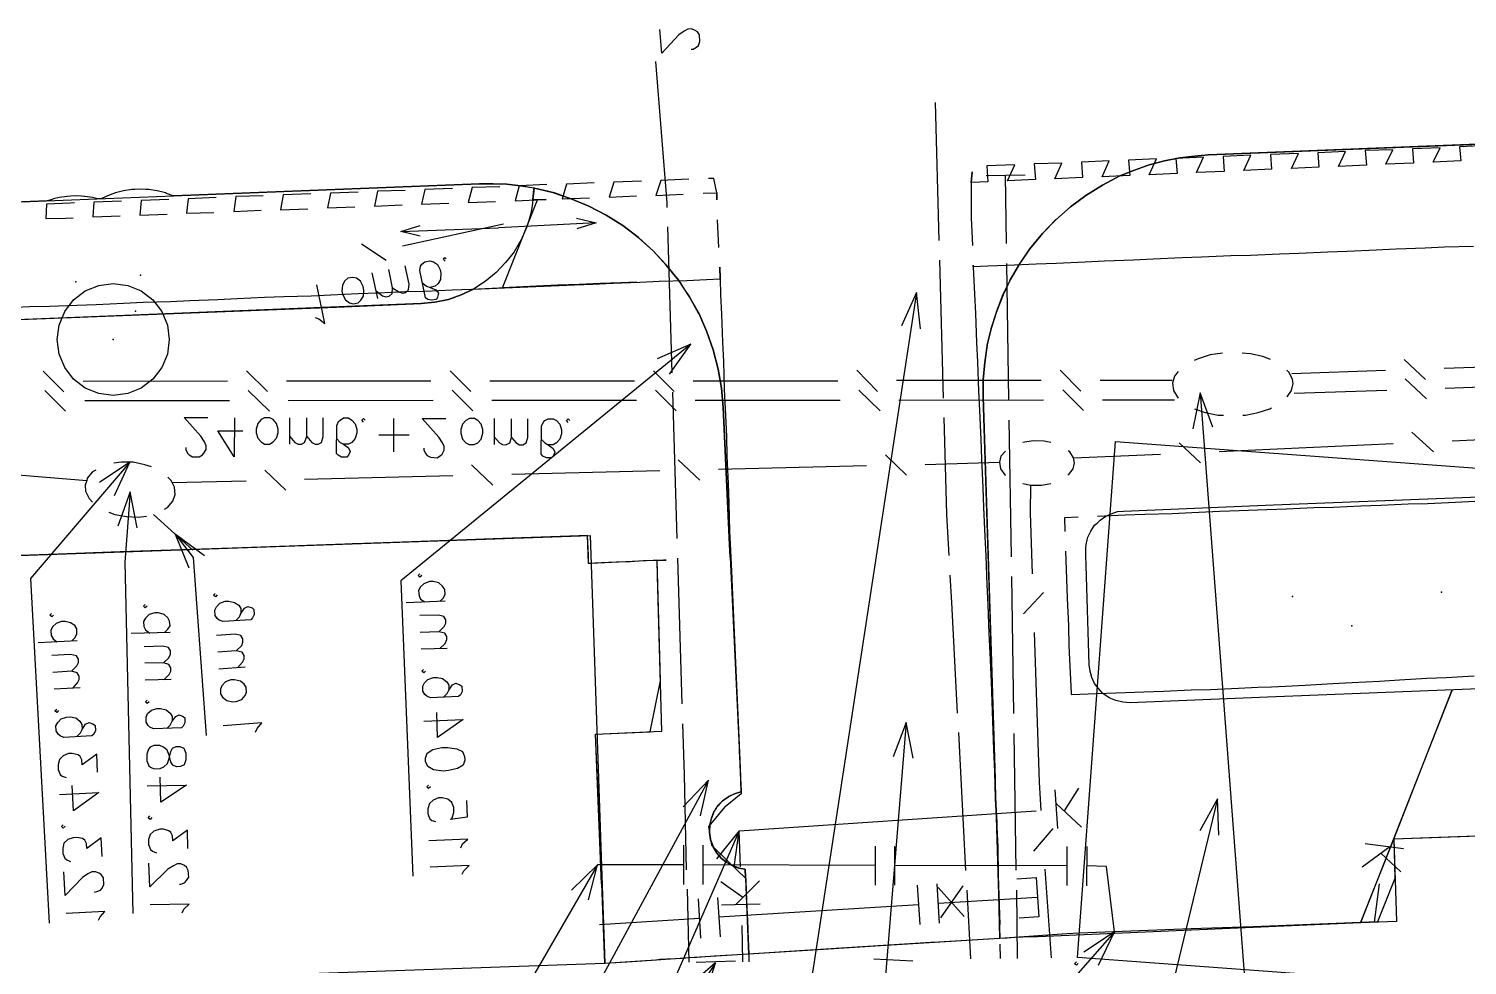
# Model space of a CAD drawing. Header units: metres. Extents: x 131 to 658, y 22 to 173.
# Drawn here: x 219.77 to 258.3, y 44.43 to 69.51 of the extents above; entities that cross this region are included whole.
import ezdxf

# ---------------------------------------------------------------- set-up
doc = ezdxf.new("R2010")
doc.units = ezdxf.units.M
for name, color, linetype in [('BOUNDARY', 7, 'Continuous'), ('BUILDING', 7, 'Continuous'), ('CURB', 7, 'Continuous'), ('ELECTR_CABLE', 7, 'Continuous'), ('ELECTR_CABLE_COMM', 7, 'Continuous'), ('GAS', 7, 'Continuous'), ('GRASS', 7, 'Continuous'), ('OVERHEAD_POWER_LINE', 7, 'Continuous'), ('ROAD', 7, 'Continuous'), ('SEWER', 7, 'Continuous'), ('SIDEWALK_PATH', 7, 'Continuous'), ('TREE', 7, 'Continuous')]:
    doc.layers.add(name, color=color, linetype=linetype)

msp = doc.modelspace()

# ---------------------------------------------------------------- linework, layer by layer
at = {"layer": 'BOUNDARY'}
msp.add_lwpolyline([(258.61, 47.89), (256.335, 47.812), (256.335, 47.812), (256.369, 46.758), (255.902, 45.593), (252.573, 45.46), (250.909, 45.404), (247.913, 45.293), (247.913, 45.293), (247.58, 45.271), (245.915, 45.16), (242.586, 44.949), (240.922, 44.849), (237.604, 44.639), (235.939, 44.528), (235.207, 44.483), (235.207, 44.483), (235.107, 47.091), (235.029, 48.755), (234.952, 50.62), (234.952, 50.62), (236.417, 50.686), (236.694, 52.051), (236.605, 55.269), (236.605, 55.269), (236.494, 55.269), (234.83, 55.192), (234.763, 55.192), (234.763, 55.192), (234.741, 55.935), (234.741, 55.935), (234.264, 55.924), (234.264, 55.924), (232.211, 55.846), (230.546, 55.791), (227.217, 55.669), (225.553, 55.613), (225.486, 55.613), (225.486, 55.613), (222.224, 55.502), (220.559, 55.436), (217.23, 55.325)], dxfattribs=at)
at = {"layer": 'BUILDING'}
for points in [[(366.981, 35.872), (247.865, 44.644), (248.882, 58.456), (367.998, 49.685)], [(181.234, 54.062), (234.806, 55.937), (235.207, 44.483), (181.635, 42.608)]]:
    msp.add_lwpolyline(points, close=True, dxfattribs=at)
at = {"layer": 'CURB'}
for points in [[(258.843, 66.377), (258.1, 66.344), (258.133, 65.967), (257.389, 65.933), (257.578, 66.322), (256.835, 66.288), (256.868, 65.911), (256.124, 65.878), (256.313, 66.266), (255.57, 66.244), (255.603, 65.856), (254.859, 65.822), (255.048, 66.222), (254.305, 66.188), (254.327, 65.8), (253.594, 65.767), (253.783, 66.166), (253.039, 66.144), (253.062, 65.745), (252.318, 65.711), (252.507, 66.122), (251.763, 66.089), (251.797, 65.689), (251.053, 65.656), (251.242, 66.066), (250.498, 66.033), (250.532, 65.634), (249.788, 65.6), (249.977, 66.022), (249.233, 65.989), (249.267, 65.578), (248.523, 65.545), (248.712, 65.967), (247.968, 65.933), (248.002, 65.523), (247.258, 65.489), (247.447, 65.911), (246.703, 65.889), (246.737, 65.467), (245.993, 65.434), (246.182, 65.867), (245.438, 65.833), (245.46, 65.412), (245.017, 65.39), (245.017, 65.39), (245.039, 65.678), (245.017, 65.39), (245.017, 65.101), (245.017, 65.101), (245.017, 65.001), (245.017, 64.48), (245.017, 64.446), (245.017, 64.446), (245.05, 63.703)], [(228.593, 65.134), (227.85, 65.101), (227.772, 64.713), (228.505, 64.735)], [(229.858, 65.179), (229.115, 65.157), (229.037, 64.757), (229.77, 64.79)], [(231.123, 65.234), (230.38, 65.201), (230.291, 64.813), (231.024, 64.835)], [(232.388, 65.279), (231.645, 65.256), (231.545, 64.857), (232.277, 64.879)], [(233.653, 65.334), (232.91, 65.301), (232.799, 64.901), (233.542, 64.935)], [(234.918, 65.378), (234.175, 65.345), (234.064, 64.957), (234.796, 64.979)], [(236.183, 65.423), (235.44, 65.401), (235.318, 65.001), (236.05, 65.034)], [(237.449, 65.478), (236.705, 65.445), (236.572, 65.046), (237.304, 65.079)], [(237.837, 65.101), (238.203, 65.112), (238.203, 64.923), (238.203, 65.112), (238.203, 65.112), (238.125, 65.501), (238.125, 65.501), (237.981, 65.501)], [(220.992, 64.846), (220.881, 64.835), (220.881, 64.835), (220.249, 64.813), (220.226, 64.424), (220.759, 64.435), (220.759, 64.435), (220.959, 64.446)], [(222.257, 64.89), (221.514, 64.868), (221.491, 64.469), (222.224, 64.502)], [(223.522, 64.935), (222.779, 64.912), (222.745, 64.513), (223.478, 64.546)], [(224.787, 64.99), (224.044, 64.957), (223.999, 64.568), (224.732, 64.591)], [(226.052, 65.034), (225.32, 65.012), (225.264, 64.613), (225.997, 64.646)], [(227.328, 65.09), (226.585, 65.057), (226.518, 64.657), (227.251, 64.69)], [(238.259, 63.647), (238.225, 64.391)], [(258.477, 63.681), (257.7, 63.658), (257.179, 63.636), (256.402, 63.603), (255.869, 63.581), (255.092, 63.547), (254.571, 63.525), (253.794, 63.492), (253.273, 63.47), (252.496, 63.436), (251.974, 63.425), (251.186, 63.392), (250.665, 63.37), (249.888, 63.337), (249.366, 63.314), (248.59, 63.281), (248.068, 63.259), (247.291, 63.226), (246.759, 63.203), (245.982, 63.17), (245.46, 63.148), (245.072, 63.137), (245.072, 63.181), (245.072, 63.137), (245.072, 63.137), (245.105, 62.405), (245.128, 61.883), (245.161, 61.106), (245.183, 60.585), (245.216, 59.808), (245.238, 59.286), (245.272, 58.51), (245.294, 57.988), (245.327, 57.211), (245.349, 56.69), (245.383, 55.913), (245.405, 55.391), (245.438, 54.615), (245.46, 54.093), (245.494, 53.316), (245.516, 52.795), (245.549, 52.018), (245.571, 51.496), (245.594, 50.72), (245.616, 50.198), (245.649, 49.421), (245.671, 48.9), (245.705, 48.245), (245.705, 48.245), (245.705, 48.123), (245.727, 47.601), (245.738, 46.825), (245.76, 46.303), (245.782, 45.526)], [(219.061, 62.038), (219.794, 62.072), (220.326, 62.083), (221.059, 62.105), (221.58, 62.127), (222.313, 62.16), (222.834, 62.183), (223.566, 62.205), (224.088, 62.227), (224.832, 62.26), (225.353, 62.282), (226.085, 62.316), (226.607, 62.338), (227.339, 62.36), (227.861, 62.382), (228.593, 62.416), (229.126, 62.438), (229.858, 62.471), (230.38, 62.482), (231.112, 62.515), (231.634, 62.538), (232.366, 62.571), (232.899, 62.593), (233.631, 62.626), (234.153, 62.638), (234.885, 62.671), (235.407, 62.693), (236.139, 62.726), (236.661, 62.749), (237.404, 62.771), (237.926, 62.793), (238.292, 62.815), (238.281, 63.126), (238.292, 62.815), (238.292, 62.815), (238.303, 62.382), (238.325, 61.861), (238.358, 61.117), (238.381, 60.596), (238.403, 59.852), (238.425, 59.331), (238.458, 58.587), (238.469, 58.066), (238.503, 57.322), (238.525, 56.801), (238.547, 56.057), (238.569, 55.536), (238.603, 54.792), (238.625, 54.271), (238.658, 53.527), (238.68, 52.994), (238.714, 52.262), (238.736, 51.729), (238.769, 50.986), (238.791, 50.464), (238.825, 49.721), (238.847, 49.199), (238.858, 49.022), (238.858, 49.022), (238.425, 48.678), (238.425, 48.678), (238.414, 48.678), (238.081, 48.267), (237.981, 48.145), (237.981, 48.145), (238.059, 47.646), (238.059, 47.646), (238.114, 47.59), (238.492, 47.224), (238.525, 47.191), (238.525, 47.191), (238.98, 46.758), (238.98, 46.758), (238.98, 46.691), (239.002, 46.17), (239.035, 45.426)], [(258.51, 56.845), (257.989, 56.823), (257.245, 56.79), (256.724, 56.778), (255.991, 56.745), (255.459, 56.723), (254.726, 56.69), (254.194, 56.679), (253.461, 56.645), (252.94, 56.623), (252.196, 56.601), (251.675, 56.579), (250.931, 56.545), (250.41, 56.523), (249.666, 56.501), (249.145, 56.479), (248.401, 56.446)], [(247.88, 56.434), (247.513, 56.412)], [(247.513, 56.412), (247.524, 56.046)], [(247.547, 55.524), (247.569, 54.781), (247.591, 54.259), (247.624, 53.516), (247.635, 52.994), (247.669, 52.251), (247.691, 51.729), (247.691, 51.685), (247.691, 51.685), (248.379, 51.707), (248.9, 51.729), (249.644, 51.752), (250.165, 51.774), (250.909, 51.807), (251.43, 51.818), (252.174, 51.851), (252.695, 51.874), (253.062, 51.885), (253.062, 51.885), (253.439, 51.907), (253.961, 51.929), (254.704, 51.974), (255.226, 52.007), (255.958, 52.04), (256.491, 52.073), (257.223, 52.118), (257.745, 52.14), (258.488, 52.184)], [(239.069, 44.528), (239.058, 44.905)], [(245.804, 44.616), (245.793, 44.994)]]:
    msp.add_lwpolyline(points, dxfattribs=at)
at = {"layer": 'ELECTR_CABLE'}
for points in [[(237.515, 68.963), (237.571, 68.963), (237.571, 68.963), (237.659, 69.018), (237.659, 69.018), (237.715, 69.063), (237.715, 69.063), (237.748, 69.162), (237.748, 69.162), (237.737, 69.34), (237.737, 69.34), (237.682, 69.429), (237.682, 69.429), (237.626, 69.462), (237.626, 69.462), (237.526, 69.506), (237.526, 69.506), (237.426, 69.495), (237.426, 69.495), (237.326, 69.44), (237.326, 69.44), (237.182, 69.34), (237.182, 69.34), (236.727, 68.852), (236.727, 68.852), (236.672, 69.484)], [(236.872, 64.724), (236.872, 64.846), (236.872, 64.846), (236.572, 68.63)], [(244.162, 63.836), (244.062, 67.531)], [(245.416, 65.578), (246.459, 65.6)], [(245.96, 63.758), (245.938, 65.589)], [(237.005, 60.296), (236.894, 64.202)], [(244.273, 59.619), (244.173, 63.314)], [(246.026, 59.564), (245.971, 63.226)], [(243.663, 61.472), (243.552, 62.449), (243.552, 62.449), (240.667, 43.596), (240.667, 43.596), (240.999, 35.672)], [(243.552, 62.449), (243.152, 61.55)], [(236.938, 60.263), (237.504, 61.062), (237.504, 61.062), (229.736, 54.726), (229.736, 54.726), (230.058, 46.814)], [(237.504, 61.062), (236.605, 60.673)], [(237.138, 55.857), (237.027, 59.775)], [(244.428, 55.402), (244.362, 56.501), (244.362, 56.501), (244.295, 59.098)], [(246.093, 55.369), (246.037, 59.031)], [(237.271, 51.43), (237.16, 55.336)], [(230.302, 54.87), (230.247, 54.825), (230.247, 54.825), (230.202, 54.87), (230.202, 54.87), (230.247, 54.914)], [(244.65, 51.186), (244.495, 54.149), (244.495, 54.149), (244.451, 54.881)], [(246.159, 51.175), (246.104, 54.837)], [(230.779, 54.171), (230.868, 54.259), (230.868, 54.259), (230.924, 54.359), (230.924, 54.359), (230.913, 54.493), (230.913, 54.493), (230.857, 54.581), (230.857, 54.581), (230.757, 54.67), (230.757, 54.67), (230.602, 54.703), (230.602, 54.703), (230.502, 54.703), (230.502, 54.703), (230.358, 54.648), (230.358, 54.648), (230.258, 54.559), (230.258, 54.559), (230.213, 54.459), (230.213, 54.459), (230.225, 54.326), (230.225, 54.326), (230.269, 54.237), (230.269, 54.237), (230.38, 54.16)], [(230.924, 54.182), (229.881, 54.137)], [(230.757, 53.361), (230.901, 53.505), (230.901, 53.505), (230.946, 53.594), (230.946, 53.594), (230.946, 53.682), (230.946, 53.682), (230.89, 53.771), (230.89, 53.771), (230.746, 53.805), (230.746, 53.805), (230.247, 53.793)], [(230.779, 52.917), (230.924, 53.05), (230.924, 53.05), (230.968, 53.15), (230.968, 53.15), (230.968, 53.239), (230.968, 53.239), (230.913, 53.327), (230.913, 53.327), (230.757, 53.361), (230.757, 53.361), (230.258, 53.338)], [(230.979, 52.917), (230.28, 52.895)], [(230.402, 52.306), (230.358, 52.262), (230.358, 52.262), (230.302, 52.306), (230.302, 52.306), (230.347, 52.351)], [(230.879, 51.607), (230.979, 51.707), (230.979, 51.707), (231.024, 51.796), (231.024, 51.796), (231.123, 51.94), (231.123, 51.94), (231.212, 51.985), (231.212, 51.985), (231.323, 51.94), (231.323, 51.94), (231.368, 51.907), (231.368, 51.907), (231.379, 51.763), (231.379, 51.763), (231.334, 51.674), (231.334, 51.674), (231.279, 51.63), (231.279, 51.63), (230.535, 51.596), (230.535, 51.596), (230.435, 51.641), (230.435, 51.641), (230.38, 51.685), (230.38, 51.685), (230.324, 51.774), (230.324, 51.774), (230.324, 51.907), (230.324, 51.907), (230.369, 51.996), (230.369, 51.996), (230.458, 52.085), (230.458, 52.085), (230.613, 52.14), (230.613, 52.14), (230.713, 52.14), (230.713, 52.14), (230.857, 52.107), (230.857, 52.107), (230.968, 52.018), (230.968, 52.018), (231.024, 51.929), (231.024, 51.929), (231.024, 51.796)], [(230.358, 50.964), (231.412, 51.008), (231.412, 51.008), (230.724, 50.531), (230.724, 50.531), (230.702, 51.197)], [(237.393, 46.991), (237.338, 49.532), (237.338, 49.532), (237.293, 50.897)], [(243.463, 49.976), (243.274, 50.93), (243.274, 50.93), (242.664, 43.496), (242.664, 43.496), (242.997, 35.661)], [(243.274, 50.93), (242.93, 50.009)], [(244.872, 46.969), (244.684, 50.664)], [(246.226, 46.98), (246.171, 50.642)], [(231.456, 49.921), (231.412, 49.787), (231.412, 49.787), (231.257, 49.699), (231.257, 49.699), (231.012, 49.643), (231.012, 49.643), (230.868, 49.632), (230.868, 49.632), (230.613, 49.665), (230.613, 49.665), (230.458, 49.754), (230.458, 49.754), (230.402, 49.887), (230.402, 49.887), (230.402, 49.976), (230.402, 49.976), (230.446, 50.109), (230.446, 50.109), (230.591, 50.209), (230.591, 50.209), (230.835, 50.265), (230.835, 50.265), (230.99, 50.265), (230.99, 50.265), (231.234, 50.231), (231.234, 50.231), (231.39, 50.154), (231.39, 50.154), (231.445, 50.021), (231.445, 50.021), (231.456, 49.921)], [(237.77, 48.434), (237.981, 49.388), (237.981, 49.388), (234.031, 42.097), (234.031, 42.097), (234.353, 34.263)], [(237.981, 49.388), (237.304, 48.678)], [(230.535, 49.21), (230.48, 49.166), (230.48, 49.166), (230.435, 49.21), (230.435, 49.21), (230.48, 49.255)], [(231.501, 48.844), (231.512, 48.4), (231.512, 48.4), (231.068, 48.334), (231.068, 48.334), (231.112, 48.378), (231.112, 48.378), (231.157, 48.522), (231.157, 48.522), (231.157, 48.656), (231.157, 48.656), (231.101, 48.789), (231.101, 48.789), (231.001, 48.878), (231.001, 48.878), (230.846, 48.911), (230.846, 48.911), (230.746, 48.911), (230.746, 48.911), (230.602, 48.855), (230.602, 48.855), (230.502, 48.767), (230.502, 48.767), (230.458, 48.622), (230.458, 48.622), (230.458, 48.489), (230.458, 48.489), (230.513, 48.356), (230.513, 48.356), (230.569, 48.312), (230.569, 48.312), (230.668, 48.278)], [(231.345, 47.579), (231.39, 47.679), (231.39, 47.679), (231.534, 47.812), (231.534, 47.812), (230.491, 47.768)], [(231.379, 46.869), (231.423, 46.958), (231.423, 46.958), (231.567, 47.102), (231.567, 47.102), (230.524, 47.058)], [(237.46, 44.517), (237.415, 46.47)], [(245.005, 44.605), (244.906, 46.447)], [(246.259, 44.616), (246.237, 46.447)], [(237.87, 43.562), (238.17, 44.494), (238.17, 44.494), (236.073, 41.287), (236.073, 41.287), (236.306, 35.639)], [(238.17, 44.494), (237.426, 43.851)], [(238.702, 44.539), (237.648, 44.505)], [(242.409, 44.605), (243.452, 44.55)]]:
    msp.add_lwpolyline(points, dxfattribs=at)
at = {"layer": 'ELECTR_CABLE_COMM'}
for points in [[(229.781, 63.692), (232.488, 64.28)], [(228.682, 63.747), (229.348, 63.314)], [(230.324, 62.693), (230.424, 62.615), (230.424, 62.615), (230.524, 62.582), (230.524, 62.582), (230.68, 62.515), (230.68, 62.515), (230.746, 62.427), (230.746, 62.427), (230.724, 62.316), (230.724, 62.316), (230.691, 62.26), (230.691, 62.26), (230.557, 62.238), (230.557, 62.238), (230.458, 62.26), (230.458, 62.26), (230.402, 62.305), (230.402, 62.305), (230.247, 63.037), (230.247, 63.037), (230.269, 63.148), (230.269, 63.148), (230.302, 63.203), (230.302, 63.203), (230.38, 63.27), (230.38, 63.27), (230.513, 63.292), (230.513, 63.292), (230.613, 63.27), (230.613, 63.27), (230.724, 63.192), (230.724, 63.192), (230.79, 63.048), (230.79, 63.048), (230.813, 62.959), (230.813, 62.959), (230.802, 62.793), (230.802, 62.793), (230.735, 62.682), (230.735, 62.682), (230.657, 62.615), (230.657, 62.615), (230.524, 62.582)], [(230.924, 63.281), (230.879, 63.326), (230.879, 63.326), (230.913, 63.381), (230.913, 63.381), (230.957, 63.348)], [(228.46, 62.138), (228.593, 62.171), (228.593, 62.171), (228.671, 62.238), (228.671, 62.238), (228.738, 62.349), (228.738, 62.349), (228.749, 62.504), (228.749, 62.504), (228.726, 62.604), (228.726, 62.604), (228.66, 62.749), (228.66, 62.749), (228.549, 62.826), (228.549, 62.826), (228.449, 62.848), (228.449, 62.848), (228.316, 62.826), (228.316, 62.826), (228.238, 62.76), (228.238, 62.76), (228.172, 62.638), (228.172, 62.638), (228.161, 62.482), (228.161, 62.482), (228.183, 62.382), (228.183, 62.382), (228.26, 62.249), (228.26, 62.249), (228.36, 62.171), (228.36, 62.171), (228.46, 62.138)], [(229.126, 62.282), (228.971, 62.97)], [(229.082, 62.482), (229.248, 62.36), (229.248, 62.36), (229.337, 62.327), (229.337, 62.327), (229.426, 62.349), (229.426, 62.349), (229.503, 62.416), (229.503, 62.416), (229.514, 62.571), (229.514, 62.571), (229.414, 63.059)], [(229.514, 62.571), (229.681, 62.46), (229.681, 62.46), (229.781, 62.427), (229.781, 62.427), (229.869, 62.449), (229.869, 62.449), (229.947, 62.515), (229.947, 62.515), (229.958, 62.671), (229.958, 62.671), (229.858, 63.159)], [(227.439, 61.772), (227.539, 61.739), (227.539, 61.739), (227.706, 61.617), (227.706, 61.617), (227.484, 62.649)], [(251.752, 60.818), (251.419, 60.773), (251.419, 60.773), (251.098, 60.673), (251.098, 60.673), (250.987, 60.629)], [(253.039, 60.651), (252.829, 60.729), (252.829, 60.729), (252.496, 60.807), (252.496, 60.807), (252.274, 60.818)], [(256.613, 60.651), (257.19, 60.119)], [(257.689, 60.418), (262.716, 60.585)], [(220.715, 59.786), (220.16, 60.341)], [(226.163, 59.797), (225.608, 60.352)], [(231.612, 59.797), (231.057, 60.352)], [(237.06, 59.797), (236.505, 60.352)], [(242.509, 59.797), (241.954, 60.363)], [(247.957, 59.808), (247.402, 60.363)], [(250.565, 60.329), (250.465, 60.207), (250.465, 60.207), (250.41, 60.019), (250.41, 60.019), (250.432, 59.819), (250.432, 59.819), (250.543, 59.641), (250.543, 59.641), (250.565, 59.619)], [(253.639, 60.008), (253.628, 60.119), (253.628, 60.119), (253.539, 60.307), (253.539, 60.307), (253.472, 60.363)], [(253.605, 60.274), (256.113, 60.363)], [(256.646, 60.13), (257.212, 59.597)], [(220.759, 59.264), (220.204, 59.819)], [(225.098, 60.074), (221.225, 60.063)], [(226.219, 59.264), (225.653, 59.819)], [(230.546, 60.074), (226.674, 60.074)], [(231.667, 59.275), (231.112, 59.83)], [(235.995, 60.074), (232.122, 60.074)], [(237.116, 59.275), (236.561, 59.83)], [(241.443, 60.074), (237.571, 60.074)], [(242.575, 59.275), (242.009, 59.83)], [(246.892, 60.085), (243.019, 60.085)], [(248.024, 59.286), (247.469, 59.841)], [(250.398, 60.085), (248.468, 60.085)], [(251.153, 59.763), (250.953, 58.798)], [(251.486, 58.842), (251.153, 59.763), (251.153, 59.763), (252.396, 43.385), (252.396, 43.385), (252.729, 35.095)], [(253.483, 59.653), (253.594, 59.819), (253.594, 59.819), (253.639, 60.008)], [(253.672, 59.752), (256.147, 59.83)], [(257.711, 59.886), (262.649, 60.063)], [(225.153, 59.542), (221.269, 59.542)], [(230.602, 59.553), (226.718, 59.542)], [(236.05, 59.553), (232.178, 59.553)], [(241.51, 59.553), (237.626, 59.553)], [(246.958, 59.564), (243.075, 59.553)], [(250.465, 59.564), (248.534, 59.564)], [(252.296, 59.164), (252.363, 59.164), (252.363, 59.164), (252.707, 59.231), (252.707, 59.231), (253.017, 59.331), (253.017, 59.331), (253.062, 59.353)], [(223.977, 58.299), (223.977, 58.243), (223.977, 58.243), (224.021, 58.143), (224.021, 58.143), (224.066, 58.099), (224.066, 58.099), (224.155, 58.043), (224.155, 58.043), (224.332, 58.043), (224.332, 58.043), (224.421, 58.099), (224.421, 58.099), (224.465, 58.143), (224.465, 58.143), (224.521, 58.243), (224.521, 58.243), (224.521, 58.343), (224.521, 58.343), (224.476, 58.443), (224.476, 58.443), (224.377, 58.598), (224.377, 58.598), (223.933, 59.098), (223.933, 59.098), (224.565, 59.098)], [(225.286, 59.087), (225.275, 58.043), (225.275, 58.043), (224.832, 58.743), (224.832, 58.743), (225.508, 58.743)], [(226.085, 58.387), (226.219, 58.387), (226.219, 58.387), (226.318, 58.443), (226.318, 58.443), (226.407, 58.543), (226.407, 58.543), (226.452, 58.687), (226.452, 58.687), (226.452, 58.787), (226.452, 58.787), (226.407, 58.942), (226.407, 58.942), (226.318, 59.042), (226.318, 59.042), (226.23, 59.087), (226.23, 59.087), (226.085, 59.087), (226.085, 59.087), (225.997, 59.042), (225.997, 59.042), (225.908, 58.942), (225.908, 58.942), (225.864, 58.787), (225.864, 58.787), (225.864, 58.687), (225.864, 58.687), (225.908, 58.543), (225.908, 58.543), (225.997, 58.443), (225.997, 58.443), (226.085, 58.387)], [(226.762, 58.387), (226.762, 59.087)], [(226.762, 58.587), (226.896, 58.432), (226.896, 58.432), (226.984, 58.387), (226.984, 58.387), (227.073, 58.387), (227.073, 58.387), (227.162, 58.432), (227.162, 58.432), (227.217, 58.587), (227.217, 58.587), (227.217, 59.087)], [(227.217, 58.587), (227.35, 58.432), (227.35, 58.432), (227.439, 58.387), (227.439, 58.387), (227.528, 58.387), (227.528, 58.387), (227.617, 58.432), (227.617, 58.432), (227.661, 58.587), (227.661, 58.587), (227.661, 59.087)], [(228.016, 58.532), (228.116, 58.432), (228.116, 58.432), (228.205, 58.387), (228.205, 58.387), (228.338, 58.288), (228.338, 58.288), (228.382, 58.188), (228.382, 58.188), (228.338, 58.088), (228.338, 58.088), (228.294, 58.032), (228.294, 58.032), (228.149, 58.032), (228.149, 58.032), (228.061, 58.088), (228.061, 58.088), (228.016, 58.132), (228.016, 58.132), (228.027, 58.887), (228.027, 58.887), (228.072, 58.987), (228.072, 58.987), (228.116, 59.031), (228.116, 59.031), (228.205, 59.087), (228.205, 59.087), (228.338, 59.087), (228.338, 59.087), (228.427, 59.031), (228.427, 59.031), (228.516, 58.931), (228.516, 58.931), (228.56, 58.787), (228.56, 58.787), (228.56, 58.687), (228.56, 58.687), (228.516, 58.532), (228.516, 58.532), (228.427, 58.432), (228.427, 58.432), (228.338, 58.387), (228.338, 58.387), (228.205, 58.387)], [(228.738, 58.976), (228.693, 59.031), (228.693, 59.031), (228.738, 59.075), (228.738, 59.075), (228.782, 59.031)], [(229.548, 58.177), (229.548, 59.075)], [(230.358, 58.276), (230.358, 58.232), (230.358, 58.232), (230.402, 58.132), (230.402, 58.132), (230.446, 58.077), (230.446, 58.077), (230.535, 58.032), (230.535, 58.032), (230.713, 58.021), (230.713, 58.021), (230.802, 58.077), (230.802, 58.077), (230.846, 58.121), (230.846, 58.121), (230.901, 58.221), (230.901, 58.221), (230.901, 58.321), (230.901, 58.321), (230.857, 58.421), (230.857, 58.421), (230.757, 58.576), (230.757, 58.576), (230.313, 59.075), (230.313, 59.075), (230.946, 59.075)], [(231.567, 58.376), (231.7, 58.376), (231.7, 58.376), (231.8, 58.421), (231.8, 58.421), (231.889, 58.521), (231.889, 58.521), (231.933, 58.676), (231.933, 58.676), (231.933, 58.776), (231.933, 58.776), (231.889, 58.92), (231.889, 58.92), (231.8, 59.02), (231.8, 59.02), (231.712, 59.075), (231.712, 59.075), (231.578, 59.075), (231.578, 59.075), (231.478, 59.02), (231.478, 59.02), (231.39, 58.92), (231.39, 58.92), (231.345, 58.776), (231.345, 58.776), (231.345, 58.676), (231.345, 58.676), (231.39, 58.521), (231.39, 58.521), (231.478, 58.421), (231.478, 58.421), (231.567, 58.376)], [(232.244, 58.376), (232.244, 59.075)], [(232.244, 58.576), (232.377, 58.421), (232.377, 58.421), (232.466, 58.376), (232.466, 58.376), (232.555, 58.365), (232.555, 58.365), (232.655, 58.421), (232.655, 58.421), (232.699, 58.565), (232.699, 58.565), (232.699, 59.064)], [(232.699, 58.565), (232.832, 58.421), (232.832, 58.421), (232.921, 58.365), (232.921, 58.365), (233.01, 58.365), (233.01, 58.365), (233.099, 58.421), (233.099, 58.421), (233.143, 58.565), (233.143, 58.565), (233.143, 59.064)], [(233.498, 58.521), (233.598, 58.421), (233.598, 58.421), (233.687, 58.365), (233.687, 58.365), (233.82, 58.265), (233.82, 58.265), (233.864, 58.166), (233.864, 58.166), (233.82, 58.066), (233.82, 58.066), (233.776, 58.021), (233.776, 58.021), (233.642, 58.021), (233.642, 58.021), (233.542, 58.066), (233.542, 58.066), (233.498, 58.121), (233.498, 58.121), (233.509, 58.865), (233.509, 58.865), (233.554, 58.965), (233.554, 58.965), (233.598, 59.02), (233.598, 59.02), (233.687, 59.064), (233.687, 59.064), (233.82, 59.064), (233.82, 59.064), (233.909, 59.02), (233.909, 59.02), (233.997, 58.92), (233.997, 58.92), (234.042, 58.765), (234.042, 58.765), (234.042, 58.665), (234.042, 58.665), (233.997, 58.521), (233.997, 58.521), (233.909, 58.421), (233.909, 58.421), (233.82, 58.365), (233.82, 58.365), (233.687, 58.365)], [(234.219, 58.965), (234.175, 59.02), (234.175, 59.02), (234.219, 59.064), (234.219, 59.064), (234.264, 59.02)], [(250.998, 59.331), (251.286, 59.231), (251.286, 59.231), (251.63, 59.164), (251.63, 59.164), (251.774, 59.164)], [(229.148, 58.632), (229.958, 58.632)], [(256.823, 58.709), (257.401, 58.177)], [(257.9, 58.476), (262.56, 58.687)], [(245.938, 58.199), (245.815, 58.066), (245.815, 58.066), (245.771, 57.899), (245.771, 57.899), (245.804, 57.722), (245.804, 57.722), (245.915, 57.566), (245.915, 57.566), (245.938, 57.555)], [(247.147, 58.432), (246.97, 58.465), (246.97, 58.465), (246.681, 58.476), (246.681, 58.476), (246.404, 58.432)], [(247.78, 57.888), (247.757, 58.021), (247.757, 58.021), (247.658, 58.177), (247.658, 58.177), (247.613, 58.21)], [(250.587, 58.421), (251.164, 57.888)], [(251.663, 58.188), (256.324, 58.399)], [(222.068, 57.011), (222.479, 57.899), (222.479, 57.899), (219.816, 54.792), (219.816, 54.792), (220.315, 45.56)], [(222.479, 57.899), (221.669, 57.355)], [(223.056, 57.777), (222.878, 57.833), (222.878, 57.833), (222.568, 57.899), (222.568, 57.899), (222.479, 57.899), (222.479, 57.899), (222.257, 57.899), (222.257, 57.899), (222.046, 57.877)], [(231.634, 57.833), (232.2, 57.289)], [(237.171, 57.966), (237.748, 57.422)], [(238.247, 57.711), (242.209, 57.81)], [(242.72, 58.099), (243.285, 57.555)], [(243.785, 57.844), (245.771, 57.899)], [(247.624, 57.555), (247.624, 57.566), (247.624, 57.566), (247.746, 57.722), (247.746, 57.722), (247.78, 57.888)], [(247.757, 58.021), (250.088, 58.121)], [(219.261, 57.577), (221.325, 57.411)], [(221.569, 57.688), (221.48, 57.644), (221.48, 57.644), (221.336, 57.478), (221.336, 57.478), (221.325, 57.411), (221.325, 57.411), (221.281, 57.289)], [(223.411, 56.645), (223.489, 56.69), (223.489, 56.69), (223.633, 56.856), (223.633, 56.856), (223.689, 57.034), (223.689, 57.034), (223.677, 57.233), (223.677, 57.233), (223.611, 57.355), (223.611, 57.355), (223.578, 57.422), (223.578, 57.422), (223.5, 57.5)], [(226.097, 57.688), (226.662, 57.156)], [(227.162, 57.444), (231.134, 57.544)], [(232.71, 57.577), (236.672, 57.677)], [(221.281, 57.289), (221.292, 57.122), (221.292, 57.122), (221.392, 56.934), (221.392, 56.934), (221.48, 56.834)], [(222.49, 57.111), (222.157, 56.19)], [(222.679, 56.146), (222.49, 57.111), (222.49, 57.111), (222.346, 55.225), (222.346, 55.225), (222.557, 45.815)], [(223.611, 57.355), (225.597, 57.4)], [(246.404, 57.333), (246.614, 57.289), (246.614, 57.289), (246.903, 57.289), (246.903, 57.289), (247.147, 57.333)], [(246.659, 54.914), (246.603, 56.545), (246.603, 56.545), (246.614, 57.289)], [(221.913, 56.568), (222.08, 56.501), (222.08, 56.501), (222.39, 56.446), (222.39, 56.446), (222.701, 56.434), (222.701, 56.434), (222.923, 56.457)], [(224.166, 55.547), (223.112, 56.501)], [(224.476, 55.391), (223.689, 55.979), (223.689, 55.979), (224.177, 55.347), (224.177, 55.347), (224.521, 50.586)], [(223.689, 55.979), (224.055, 55.07)], [(224.82, 54.348), (224.776, 54.293), (224.776, 54.293), (224.721, 54.337), (224.721, 54.337), (224.765, 54.382)], [(246.415, 53.838), (246.958, 54.415)], [(222.945, 54.049), (222.89, 54.004), (222.89, 54.004), (222.845, 54.049), (222.845, 54.049), (222.89, 54.093)], [(225.32, 53.66), (225.42, 53.76), (225.42, 53.76), (225.453, 53.849), (225.453, 53.849), (225.553, 53.993), (225.553, 53.993), (225.642, 54.038), (225.642, 54.038), (225.753, 54.004), (225.753, 54.004), (225.797, 53.96), (225.797, 53.96), (225.808, 53.827), (225.808, 53.827), (225.764, 53.738), (225.764, 53.738), (225.719, 53.682), (225.719, 53.682), (224.976, 53.638), (224.976, 53.638), (224.876, 53.671), (224.876, 53.671), (224.82, 53.716), (224.82, 53.716), (224.765, 53.793), (224.765, 53.793), (224.754, 53.938), (224.754, 53.938), (224.798, 54.026), (224.798, 54.026), (224.887, 54.126), (224.887, 54.126), (225.031, 54.182), (225.031, 54.182), (225.131, 54.182), (225.131, 54.182), (225.286, 54.149), (225.286, 54.149), (225.397, 54.071), (225.397, 54.071), (225.453, 53.982), (225.453, 53.982), (225.453, 53.849)], [(220.437, 53.805), (220.393, 53.76), (220.393, 53.76), (220.337, 53.805), (220.337, 53.805), (220.382, 53.849)], [(220.925, 53.117), (221.014, 53.205), (221.014, 53.205), (221.059, 53.305), (221.059, 53.305), (221.059, 53.438), (221.059, 53.438), (221.003, 53.527), (221.003, 53.527), (220.892, 53.605), (220.892, 53.605), (220.748, 53.638), (220.748, 53.638), (220.648, 53.638), (220.648, 53.638), (220.504, 53.583), (220.504, 53.583), (220.404, 53.494), (220.404, 53.494), (220.36, 53.394), (220.36, 53.394), (220.371, 53.261), (220.371, 53.261), (220.426, 53.172), (220.426, 53.172), (220.526, 53.094)], [(223.411, 53.338), (223.5, 53.427), (223.5, 53.427), (223.555, 53.516), (223.555, 53.516), (223.544, 53.649), (223.544, 53.649), (223.5, 53.738), (223.5, 53.738), (223.4, 53.827), (223.4, 53.827), (223.245, 53.871), (223.245, 53.871), (223.145, 53.871), (223.145, 53.871), (223.001, 53.827), (223.001, 53.827), (222.901, 53.727), (222.901, 53.727), (222.845, 53.638), (222.845, 53.638), (222.856, 53.505), (222.856, 53.505), (222.901, 53.416), (222.901, 53.416), (223.012, 53.327)], [(223.555, 53.338), (222.512, 53.316)], [(225.331, 52.85), (225.475, 52.994), (225.475, 52.994), (225.508, 53.083), (225.508, 53.083), (225.508, 53.172), (225.508, 53.172), (225.453, 53.261), (225.453, 53.261), (225.298, 53.294), (225.298, 53.294), (224.798, 53.261)], [(246.892, 48.578), (246.847, 49.333), (246.847, 49.333), (246.714, 53.338)], [(221.07, 53.117), (220.027, 53.061)], [(223.378, 52.528), (223.522, 52.662), (223.522, 52.662), (223.566, 52.761), (223.566, 52.761), (223.566, 52.85), (223.566, 52.85), (223.511, 52.939), (223.511, 52.939), (223.367, 52.972), (223.367, 52.972), (222.867, 52.961)], [(225.364, 52.395), (225.497, 52.551), (225.497, 52.551), (225.542, 52.639), (225.542, 52.639), (225.542, 52.728), (225.542, 52.728), (225.486, 52.817), (225.486, 52.817), (225.331, 52.85), (225.331, 52.85), (224.832, 52.817)], [(220.914, 52.306), (221.059, 52.451), (221.059, 52.451), (221.103, 52.539), (221.103, 52.539), (221.103, 52.628), (221.103, 52.628), (221.048, 52.717), (221.048, 52.717), (220.892, 52.75), (220.892, 52.75), (220.393, 52.728)], [(223.389, 52.073), (223.533, 52.218), (223.533, 52.218), (223.578, 52.306), (223.578, 52.306), (223.578, 52.395), (223.578, 52.395), (223.522, 52.484), (223.522, 52.484), (223.378, 52.528), (223.378, 52.528), (222.878, 52.517)], [(225.564, 52.417), (224.865, 52.362)], [(220.948, 51.851), (221.081, 51.996), (221.081, 51.996), (221.125, 52.085), (221.125, 52.085), (221.125, 52.173), (221.125, 52.173), (221.07, 52.262), (221.07, 52.262), (220.914, 52.306), (220.914, 52.306), (220.415, 52.273)], [(223.589, 52.085), (222.89, 52.062)], [(225.608, 51.741), (225.597, 51.874), (225.597, 51.874), (225.542, 51.962), (225.542, 51.962), (225.442, 52.04), (225.442, 52.04), (225.286, 52.073), (225.286, 52.073), (225.187, 52.073), (225.187, 52.073), (225.042, 52.018), (225.042, 52.018), (224.942, 51.918), (224.942, 51.918), (224.909, 51.829), (224.909, 51.829), (224.909, 51.696), (224.909, 51.696), (224.965, 51.607), (224.965, 51.607), (225.076, 51.519), (225.076, 51.519), (225.231, 51.485), (225.231, 51.485), (225.331, 51.496), (225.331, 51.496), (225.475, 51.552), (225.475, 51.552), (225.564, 51.652), (225.564, 51.652), (225.608, 51.741)], [(221.147, 51.863), (220.448, 51.829)], [(220.57, 51.252), (220.526, 51.197), (220.526, 51.197), (220.47, 51.241), (220.47, 51.241), (220.526, 51.286)], [(223.001, 51.485), (222.945, 51.441), (222.945, 51.441), (222.901, 51.485), (222.901, 51.485), (222.945, 51.53)], [(223.467, 50.775), (223.555, 50.864), (223.555, 50.864), (223.611, 50.964), (223.611, 50.964), (223.711, 51.097), (223.711, 51.097), (223.8, 51.141), (223.8, 51.141), (223.91, 51.097), (223.91, 51.097), (223.955, 51.053), (223.955, 51.053), (223.955, 50.919), (223.955, 50.919), (223.91, 50.831), (223.91, 50.831), (223.866, 50.786), (223.866, 50.786), (223.112, 50.764), (223.112, 50.764), (223.012, 50.808), (223.012, 50.808), (222.967, 50.853), (222.967, 50.853), (222.912, 50.942), (222.912, 50.942), (222.912, 51.075), (222.912, 51.075), (222.956, 51.175), (222.956, 51.175), (223.056, 51.263), (223.056, 51.263), (223.2, 51.308), (223.2, 51.308), (223.3, 51.308), (223.3, 51.308), (223.456, 51.274), (223.456, 51.274), (223.555, 51.186), (223.555, 51.186), (223.611, 51.097), (223.611, 51.097), (223.611, 50.964)], [(221.059, 50.553), (221.158, 50.653), (221.158, 50.653), (221.203, 50.742), (221.203, 50.742), (221.292, 50.886), (221.292, 50.886), (221.392, 50.93), (221.392, 50.93), (221.491, 50.897), (221.491, 50.897), (221.547, 50.853), (221.547, 50.853), (221.558, 50.72), (221.558, 50.72), (221.514, 50.62), (221.514, 50.62), (221.458, 50.575), (221.458, 50.575), (220.715, 50.531), (220.715, 50.531), (220.615, 50.575), (220.615, 50.575), (220.559, 50.62), (220.559, 50.62), (220.504, 50.709), (220.504, 50.709), (220.493, 50.842), (220.493, 50.842), (220.548, 50.93), (220.548, 50.93), (220.637, 51.03), (220.637, 51.03), (220.781, 51.075), (220.781, 51.075), (220.881, 51.086), (220.881, 51.086), (221.036, 51.053), (221.036, 51.053), (221.136, 50.964), (221.136, 50.964), (221.192, 50.875), (221.192, 50.875), (221.203, 50.742)], [(225.841, 50.675), (225.886, 50.775), (225.886, 50.775), (226.019, 50.919), (226.019, 50.919), (224.976, 50.842)], [(221.613, 49.599), (221.591, 50.087), (221.591, 50.087), (221.203, 49.799), (221.203, 49.799), (221.192, 49.932), (221.192, 49.932), (221.147, 50.021), (221.147, 50.021), (221.092, 50.065), (221.092, 50.065), (220.937, 50.098), (220.937, 50.098), (220.837, 50.098), (220.837, 50.098), (220.692, 50.043), (220.692, 50.043), (220.593, 49.943), (220.593, 49.943), (220.559, 49.81), (220.559, 49.81), (220.559, 49.677), (220.559, 49.677), (220.615, 49.543), (220.615, 49.543), (220.67, 49.499), (220.67, 49.499), (220.77, 49.455)], [(223.977, 49.932), (223.933, 49.799), (223.933, 49.799), (223.833, 49.754), (223.833, 49.754), (223.733, 49.743), (223.733, 49.743), (223.633, 49.787), (223.633, 49.787), (223.578, 49.876), (223.578, 49.876), (223.533, 50.054), (223.533, 50.054), (223.478, 50.187), (223.478, 50.187), (223.378, 50.276), (223.378, 50.276), (223.278, 50.32), (223.278, 50.32), (223.123, 50.32), (223.123, 50.32), (223.023, 50.276), (223.023, 50.276), (222.978, 50.22), (222.978, 50.22), (222.934, 50.087), (222.934, 50.087), (222.934, 49.91), (222.934, 49.91), (222.989, 49.776), (222.989, 49.776), (223.034, 49.732), (223.034, 49.732), (223.134, 49.688), (223.134, 49.688), (223.289, 49.699), (223.289, 49.699), (223.389, 49.743), (223.389, 49.743), (223.489, 49.832), (223.489, 49.832), (223.533, 49.965), (223.533, 49.965), (223.578, 50.154), (223.578, 50.154), (223.622, 50.242), (223.622, 50.242), (223.722, 50.287), (223.722, 50.287), (223.822, 50.287), (223.822, 50.287), (223.922, 50.242), (223.922, 50.242), (223.977, 50.109), (223.977, 50.109), (223.977, 49.932)], [(222.945, 49.233), (223.999, 49.255), (223.999, 49.255), (223.311, 48.8), (223.311, 48.8), (223.289, 49.466)], [(220.593, 49), (221.647, 49.055), (221.647, 49.055), (220.97, 48.567), (220.97, 48.567), (220.937, 49.244)], [(220.748, 48.156), (220.692, 48.101), (220.692, 48.101), (220.648, 48.145), (220.648, 48.145), (220.692, 48.19)], [(223.067, 48.389), (223.023, 48.334), (223.023, 48.334), (222.967, 48.378), (222.967, 48.378), (223.012, 48.434)], [(221.736, 47.346), (221.713, 47.846), (221.713, 47.846), (221.325, 47.557), (221.325, 47.557), (221.314, 47.69), (221.314, 47.69), (221.269, 47.779), (221.269, 47.779), (221.214, 47.823), (221.214, 47.823), (221.059, 47.857), (221.059, 47.857), (220.959, 47.846), (220.959, 47.846), (220.814, 47.801), (220.814, 47.801), (220.715, 47.701), (220.715, 47.701), (220.681, 47.568), (220.681, 47.568), (220.681, 47.424), (220.681, 47.424), (220.737, 47.302), (220.737, 47.302), (220.792, 47.257), (220.792, 47.257), (220.892, 47.213)], [(224.033, 47.557), (224.021, 48.045), (224.021, 48.045), (223.633, 47.768), (223.633, 47.768), (223.622, 47.901), (223.622, 47.901), (223.578, 47.99), (223.578, 47.99), (223.522, 48.034), (223.522, 48.034), (223.378, 48.079), (223.378, 48.079), (223.278, 48.079), (223.278, 48.079), (223.123, 48.023), (223.123, 48.023), (223.023, 47.934), (223.023, 47.934), (222.978, 47.801), (222.978, 47.801), (222.978, 47.668), (222.978, 47.668), (223.034, 47.535), (223.034, 47.535), (223.089, 47.49), (223.089, 47.49), (223.189, 47.446)], [(246.692, 47.49), (247.214, 48.09)], [(223.811, 46.603), (223.855, 46.603), (223.855, 46.603), (223.955, 46.647), (223.955, 46.647), (223.999, 46.703), (223.999, 46.703), (224.055, 46.791), (224.055, 46.791), (224.044, 46.969), (224.044, 46.969), (223.999, 47.058), (223.999, 47.058), (223.944, 47.102), (223.944, 47.102), (223.844, 47.146), (223.844, 47.146), (223.744, 47.146), (223.744, 47.146), (223.644, 47.091), (223.644, 47.091), (223.5, 47.002), (223.5, 47.002), (223.012, 46.536), (223.012, 46.536), (222.989, 47.169)], [(221.536, 46.392), (221.591, 46.403), (221.591, 46.403), (221.691, 46.447), (221.691, 46.447), (221.736, 46.492), (221.736, 46.492), (221.78, 46.592), (221.78, 46.592), (221.769, 46.769), (221.769, 46.769), (221.713, 46.858), (221.713, 46.858), (221.658, 46.902), (221.658, 46.902), (221.558, 46.936), (221.558, 46.936), (221.458, 46.936), (221.458, 46.936), (221.358, 46.88), (221.358, 46.88), (221.214, 46.78), (221.214, 46.78), (220.748, 46.303), (220.748, 46.303), (220.715, 46.936)], [(247.169, 44.627), (247.003, 47.002)], [(221.636, 45.637), (221.68, 45.726), (221.68, 45.726), (221.813, 45.87), (221.813, 45.87), (220.77, 45.815)], [(223.877, 45.837), (223.922, 45.937), (223.922, 45.937), (224.066, 46.07), (224.066, 46.07), (223.023, 46.048)], [(247.88, 44.483), (247.835, 44.439), (247.835, 44.439), (247.78, 44.472), (247.78, 44.472), (247.835, 44.528)]]:
    msp.add_lwpolyline(points, dxfattribs=at)
at = {"layer": 'GAS'}
for points in [[(237.315, 46.592), (237.315, 47.646)], [(237.837, 46.592), (237.837, 47.646)], [(242.453, 46.581), (242.453, 47.624)], [(242.975, 46.581), (242.975, 47.624)], [(247.591, 46.569), (247.591, 47.613)], [(248.113, 46.558), (248.124, 47.613)], [(234.763, 46.181), (235.007, 47.124), (235.007, 47.124), (232.277, 42.397), (232.277, 42.397), (232.621, 34.152)], [(235.007, 47.124), (234.308, 46.447)], [(237.315, 47.124), (235.007, 47.124)], [(242.453, 47.102), (237.837, 47.124)], [(247.591, 47.091), (242.975, 47.102)], [(248.856, 45.327), (248.645, 47.08), (248.645, 47.08), (248.113, 47.091)], [(246.237, 46.747), (246.759, 46.78), (246.759, 46.78), (246.825, 45.726), (246.825, 45.726), (246.304, 45.693)], [(238.225, 46.248), (238.292, 45.193)], [(243.574, 46.581), (243.641, 45.526)], [(244.095, 46.614), (244.162, 45.56)], [(244.828, 45.737), (244.129, 46.514)], [(244.129, 46.092), (246.792, 46.259)], [(244.206, 45.704), (244.806, 46.558)], [(237.704, 46.214), (237.77, 45.16)], [(238.259, 45.726), (243.607, 46.059)], [(235.063, 45.526), (237.737, 45.693)], [(248.423, 44.439), (248.856, 45.327), (248.856, 45.327), (245.072, 41.021), (245.072, 41.021), (245.405, 32.776)], [(248.856, 45.327), (248.035, 44.783)]]:
    msp.add_lwpolyline(points, dxfattribs=at)
at = {"layer": 'GRASS'}
for points in [[(208.364, 64.424), (220.914, 64.923), (231.845, 65.356), (232.211, 65.356), (232.577, 65.345), (232.943, 65.301), (233.309, 65.245), (233.276, 64.923), (233.254, 64.768), (233.221, 64.557), (233.165, 64.369), (233.11, 64.202), (232.965, 63.858), (232.91, 63.769), (232.777, 63.536), (232.699, 63.448), (232.544, 63.248), (232.289, 62.982), (232, 62.737), (231.689, 62.538), (231.356, 62.382), (231.012, 62.26), (230.646, 62.183), (230.28, 62.149), (221.225, 61.783), (207.809, 61.25)], [(261.118, 51.929), (252.951, 51.607), (249.278, 51.463), (249.078, 51.474), (248.889, 51.519), (248.712, 51.596), (248.545, 51.707), (248.423, 51.84), (248.323, 51.974), (248.246, 52.14), (248.201, 52.306), (248.179, 52.473), (248.101, 55.136), (248.09, 55.402), (248.09, 55.513), (248.09, 55.613), (248.101, 55.702), (248.124, 55.824), (248.146, 55.891), (248.223, 56.057), (248.268, 56.124), (248.323, 56.213), (248.39, 56.268), (248.468, 56.346), (248.623, 56.457), (248.767, 56.523), (248.934, 56.579), (249.1, 56.59), (253.117, 56.756), (260.918, 57.067)]]:
    msp.add_lwpolyline(points, dxfattribs=at)
at = {"layer": 'GROUND'}
msp.add_lwpolyline([(223.535, 61.186), (223.484, 60.798), (223.334, 60.436), (223.096, 60.126), (222.785, 59.887), (222.423, 59.738), (222.035, 59.686), (221.647, 59.738), (221.285, 59.887), (220.974, 60.126), (220.736, 60.436), (220.586, 60.798), (220.535, 61.186), (220.586, 61.575), (220.736, 61.936), (220.974, 62.247), (221.285, 62.486), (221.647, 62.635), (222.035, 62.686), (222.423, 62.635), (222.785, 62.486), (223.096, 62.247), (223.334, 61.936), (223.484, 61.575)], close=True, dxfattribs=at)
at = {"layer": 'OVERHEAD_POWER_LINE'}
for points in [[(234.441, 64.435), (234.974, 64.313), (234.974, 64.313), (234.452, 64.147)], [(230.258, 63.958), (229.736, 64.08), (229.736, 64.08), (230.258, 64.235)], [(229.736, 64.08), (232.355, 64.18)], [(234.974, 64.313), (232.355, 64.18)]]:
    msp.add_lwpolyline(points, dxfattribs=at)
at = {"layer": 'ROAD'}
msp.add_lwpolyline([(272.536, 66.965), (257.212, 66.366), (254.504, 66.255), (251.375, 66.133), (251.374, 66.133), (250.998, 66.1), (250.997, 66.1), (250.61, 66.055), (250.609, 66.055), (250.608, 66.055), (250.199, 65.967), (250.198, 65.967), (249.789, 65.867), (249.788, 65.867), (249.787, 65.866), (249.389, 65.723), (249.388, 65.722), (249.001, 65.567), (249, 65.567), (248.999, 65.567), (248.534, 65.323), (248.533, 65.323), (248.091, 65.046), (248.09, 65.046), (248.09, 65.045), (248.089, 65.045), (247.68, 64.735), (247.679, 64.735), (247.28, 64.391), (247.279, 64.39), (246.925, 64.025), (246.925, 64.024), (246.924, 64.024), (246.592, 63.615), (246.592, 63.614), (246.293, 63.182), (246.292, 63.181), (246.292, 63.18), (246.281, 63.159), (246.06, 62.782), (246.059, 62.782), (246.059, 62.781), (245.871, 62.385), (245.871, 62.384), (245.693, 61.928), (245.693, 61.927), (245.549, 61.484), (245.549, 61.483), (245.449, 61.04), (245.449, 61.039), (245.382, 60.574), (245.382, 60.573), (245.338, 60.108), (245.338, 60.107), (245.338, 59.653), (245.338, 59.652), (245.66, 49.421), (245.66, 49.277), (245.782, 45.151), (245.782, 45.15), (245.782, 45.149), (245.781, 45.149), (245.78, 45.149), (243.996, 45.038), (243.995, 45.038), (243.94, 45.038), (243.939, 45.038), (240.422, 44.816), (239.059, 44.728), (239.058, 44.728), (239.057, 44.728), (239.057, 44.729), (238.98, 46.755), (238.979, 46.757), (238.979, 46.759), (238.978, 46.761), (238.969, 46.779), (238.969, 46.78), (238.969, 46.781), (238.968, 46.782), (238.958, 46.993), (238.957, 46.996), (238.955, 47), (238.952, 47.003), (238.951, 47.003), (238.949, 47.004), (238.792, 47.035), (238.791, 47.036), (238.79, 47.036), (238.77, 47.046), (238.769, 47.046), (238.768, 47.047), (238.636, 47.091), (238.635, 47.091), (238.514, 47.157), (238.514, 47.158), (238.513, 47.158), (238.47, 47.179), (238.469, 47.18), (238.326, 47.29), (238.325, 47.291), (238.324, 47.291), (238.203, 47.435), (238.203, 47.436), (238.103, 47.601), (238.103, 47.602), (238.059, 47.745), (238.058, 47.746), (238.058, 47.747), (238.037, 47.789), (238.037, 47.79), (238.036, 47.79), (238.036, 47.791), (238.003, 48), (238.003, 48.001), (238.003, 48.002), (238.014, 48.078), (238.014, 48.079), (238.014, 48.08), (238.014, 48.189), (238.014, 48.19), (238.047, 48.334), (238.048, 48.334), (238.059, 48.367), (238.125, 48.544), (238.125, 48.545), (238.126, 48.546), (238.191, 48.632), (238.191, 48.633), (238.192, 48.634), (238.192, 48.635), (238.224, 48.698), (238.225, 48.699), (238.226, 48.7), (238.226, 48.701), (238.268, 48.732), (238.269, 48.733), (238.27, 48.734), (238.358, 48.833), (238.359, 48.834), (238.513, 48.943), (238.513, 48.944), (238.514, 48.944), (238.514, 48.945), (238.524, 48.954), (238.524, 48.955), (238.525, 48.955), (238.526, 48.956), (238.68, 49.022), (238.847, 49.074), (238.849, 49.075), (238.85, 49.075), (238.853, 49.078), (238.855, 49.082), (238.855, 49.083), (238.855, 49.085), (238.835, 49.621), (238.824, 49.787), (238.824, 49.788), (238.824, 49.92), (238.824, 49.921), (238.586, 55.348), (238.586, 55.349), (238.586, 55.35), (238.584, 55.354), (238.582, 55.356), (238.578, 55.358), (238.577, 55.358), (238.575, 55.358), (238.559, 55.358), (238.558, 55.358), (238.558, 55.359), (238.558, 55.36), (238.547, 55.702), (238.369, 59.364), (238.325, 59.885), (238.325, 59.886), (238.236, 60.395), (238.236, 60.396), (238.236, 60.397), (238.103, 60.906), (238.103, 60.907), (237.937, 61.394), (237.937, 61.395), (237.936, 61.395), (237.826, 61.639), (237.825, 61.639), (237.726, 61.871), (237.726, 61.872), (237.725, 61.873), (237.471, 62.326), (237.471, 62.327), (237.47, 62.327), (237.182, 62.77), (237.182, 62.771), (237.181, 62.771), (236.849, 63.181), (236.849, 63.182), (236.494, 63.558), (236.494, 63.559), (236.106, 63.913), (236.106, 63.914), (236.105, 63.914), (235.684, 64.235), (235.684, 64.236), (235.683, 64.236), (235.24, 64.513), (235.239, 64.513), (234.774, 64.757), (234.773, 64.757), (234.297, 64.957), (234.296, 64.957), (233.854, 65.112), (233.853, 65.112), (233.852, 65.112), (233.398, 65.223), (233.397, 65.223), (232.943, 65.301), (232.577, 65.345), (232.576, 65.345), (232.211, 65.356), (232.21, 65.356), (231.845, 65.356), (231.844, 65.356), (223.653, 65.031), (223.652, 65.031), (223.651, 65.031), (223.642, 65.035), (223.642, 65.035), (223.642, 65.035), (223.642, 65.035), (223.465, 65.098), (223.43, 65.111), (223.43, 65.111), (223.359, 65.129), (223.211, 65.166), (223.21, 65.166), (222.988, 65.199), (222.987, 65.199), (222.907, 65.203), (222.762, 65.21), (222.761, 65.21), (222.616, 65.203), (222.537, 65.199), (222.536, 65.199), (222.313, 65.166), (222.165, 65.129), (222.095, 65.111), (222.094, 65.111), (221.882, 65.035), (221.881, 65.035), (221.843, 65.017), (221.711, 64.954), (221.71, 64.954), (221.709, 64.954), (221.708, 64.953), (221.627, 64.95), (221.626, 64.95), (221.626, 64.95), (221.617, 64.952), (221.588, 64.96), (221.483, 64.986), (221.482, 64.986), (221.26, 65.019), (221.259, 65.019), (221.18, 65.023), (221.035, 65.03), (221.034, 65.03), (220.889, 65.023), (220.809, 65.019), (220.808, 65.019), (220.586, 64.986), (220.585, 64.986), (220.437, 64.949), (220.367, 64.931), (220.366, 64.931), (220.27, 64.897), (220.269, 64.896), (220.269, 64.896), (220.268, 64.896), (207.105, 64.373)], dxfattribs=at)
at = {"layer": 'SEWER'}
for points in [[(247.336, 48.09), (247.269, 49.133)], [(247.513, 48.567), (247.902, 49.177)], [(238.802, 48.034), (246.759, 48.567)], [(247.291, 48.767), (247.968, 48.134)], [(251.652, 47.912), (251.619, 48.889), (251.619, 48.889), (249.988, 42.164), (249.988, 42.164), (250.287, 34.973)], [(251.619, 48.889), (251.142, 48.034)], [(238.669, 47.069), (238.802, 48.034), (235.873, 41.321), (236.358, 29.525)], [(238.802, 48.034), (238.192, 47.28)], [(238.836, 47.069), (238.802, 48.034)], [(256.235, 47.601), (255.492, 47.058)], [(255.57, 47.69), (256.602, 47.557)], [(255.991, 47.435), (256.524, 46.936)], [(238.902, 46.248), (238.314, 46.669)], [(238.702, 46.048), (239.346, 46.691)], [(255.947, 46.614), (255.814, 45.582)], [(239.368, 46.07), (238.325, 46.037)], [(238.902, 44.528), (238.88, 45.493)]]:
    msp.add_lwpolyline(points, dxfattribs=at)
at = {"layer": 'SIDEWALK_PATH'}
for points in [[(259.553, 47.923), (257.29, 47.846), (256.335, 47.812), (257.9, 51.807), (255.447, 45.571), (246.814, 45.193), (246.614, 45.193), (246.404, 45.182), (246.182, 45.171), (245.982, 45.16), (245.782, 45.149), (245.749, 46.725), (245.705, 48.245), (245.671, 48.9), (245.66, 49.277), (245.594, 51.519), (245.338, 59.653), (245.338, 60.107), (245.383, 60.574), (245.449, 61.017), (245.449, 61.04), (245.549, 61.472), (245.549, 61.483), (245.693, 61.916), (245.693, 61.927), (245.86, 62.36), (246.049, 62.76), (246.06, 62.782), (246.282, 63.159), (246.293, 63.181), (246.592, 63.614), (246.925, 64.025), (247.28, 64.391), (247.68, 64.735), (248.09, 65.046), (248.534, 65.323), (249, 65.567), (249.389, 65.722), (249.788, 65.867), (250.199, 65.967), (250.609, 66.055), (250.998, 66.1), (251.375, 66.133), (272.536, 66.965)], [(213.79, 61.495), (228.016, 62.049), (230.28, 62.149), (230.646, 62.183), (231.012, 62.26), (231.356, 62.382), (231.689, 62.538), (236.059, 62.722), (235.629, 62.704), (235.074, 62.682), (234.519, 62.66), (233.942, 62.638), (233.376, 62.615), (232.466, 62.571), (233.398, 64.923), (233.633, 64.932), (233.276, 64.923), (233.298, 65.212), (233.309, 65.245), (233.398, 65.223), (233.809, 65.123), (234.297, 64.957), (234.774, 64.757), (235.24, 64.513), (235.684, 64.235), (236.106, 63.914), (236.494, 63.559), (236.849, 63.181), (237.182, 62.771), (237.326, 62.538), (237.471, 62.327), (237.526, 62.227), (237.726, 61.872), (237.937, 61.395), (238.103, 60.906), (238.236, 60.396), (238.325, 59.886), (238.37, 59.364), (238.558, 55.358), (238.558, 55.358), (238.658, 53.283), (238.802, 50.265), (238.802, 50.254), (238.802, 50.165), (238.813, 49.987), (238.825, 49.743), (238.836, 49.443), (238.858, 49.099), (238.858, 49.077), (238.847, 49.077), (238.68, 49.022), (238.514, 48.944), (238.358, 48.833), (238.225, 48.7), (238.133, 48.557), (238.059, 48.367), (238.037, 48.278), (238.014, 48.19), (238.003, 48.001), (238.014, 47.89), (238.037, 47.79), (238.081, 47.679), (238.103, 47.601), (238.203, 47.435), (238.325, 47.291), (238.469, 47.18), (238.636, 47.091), (238.791, 47.035), (238.958, 47.002), (238.969, 46.78), (239.058, 44.727), (238.137, 44.672), (237.67, 44.639), (237.471, 44.627), (237.271, 44.616), (237.093, 44.605), (236.927, 44.594), (236.86, 44.594), (236.783, 44.583), (236.716, 44.583), (236.672, 44.583), (236.583, 44.572), (236.572, 44.572), (235.207, 44.483), (235.129, 46.592), (235.118, 46.614), (234.952, 50.62), (236.725, 50.697), (236.727, 50.703), (236.616, 54.848), (236.605, 55.269), (236.783, 55.28), (236.847, 55.283), (236.772, 55.28), (236.516, 55.269), (236.228, 55.258), (235.884, 55.236), (235.518, 55.225), (235.107, 55.203), (234.763, 55.192), (234.763, 55.414), (234.741, 55.935), (234.497, 55.924), (234.264, 55.924), (229.026, 55.735), (228.749, 55.724), (228.438, 55.713), (228.105, 55.702), (227.75, 55.691), (225.486, 55.613), (211.282, 55.114)]]:
    msp.add_lwpolyline(points, dxfattribs=at)
msp.add_lwpolyline([(256.335, 47.812), (256.413, 45.604), (255.447, 45.571)], close=True, dxfattribs=at)
at = {"layer": 'TREE'}
for p in [(222.762, 62.91), (221.034, 62.73), (222.632, 61.949), (222.035, 61.186), (257.615, 54.424), (253.625, 54.302), (255.212, 53.516)]:
    msp.add_point(p, dxfattribs=at)

doc.saveas('drawing.dxf')
